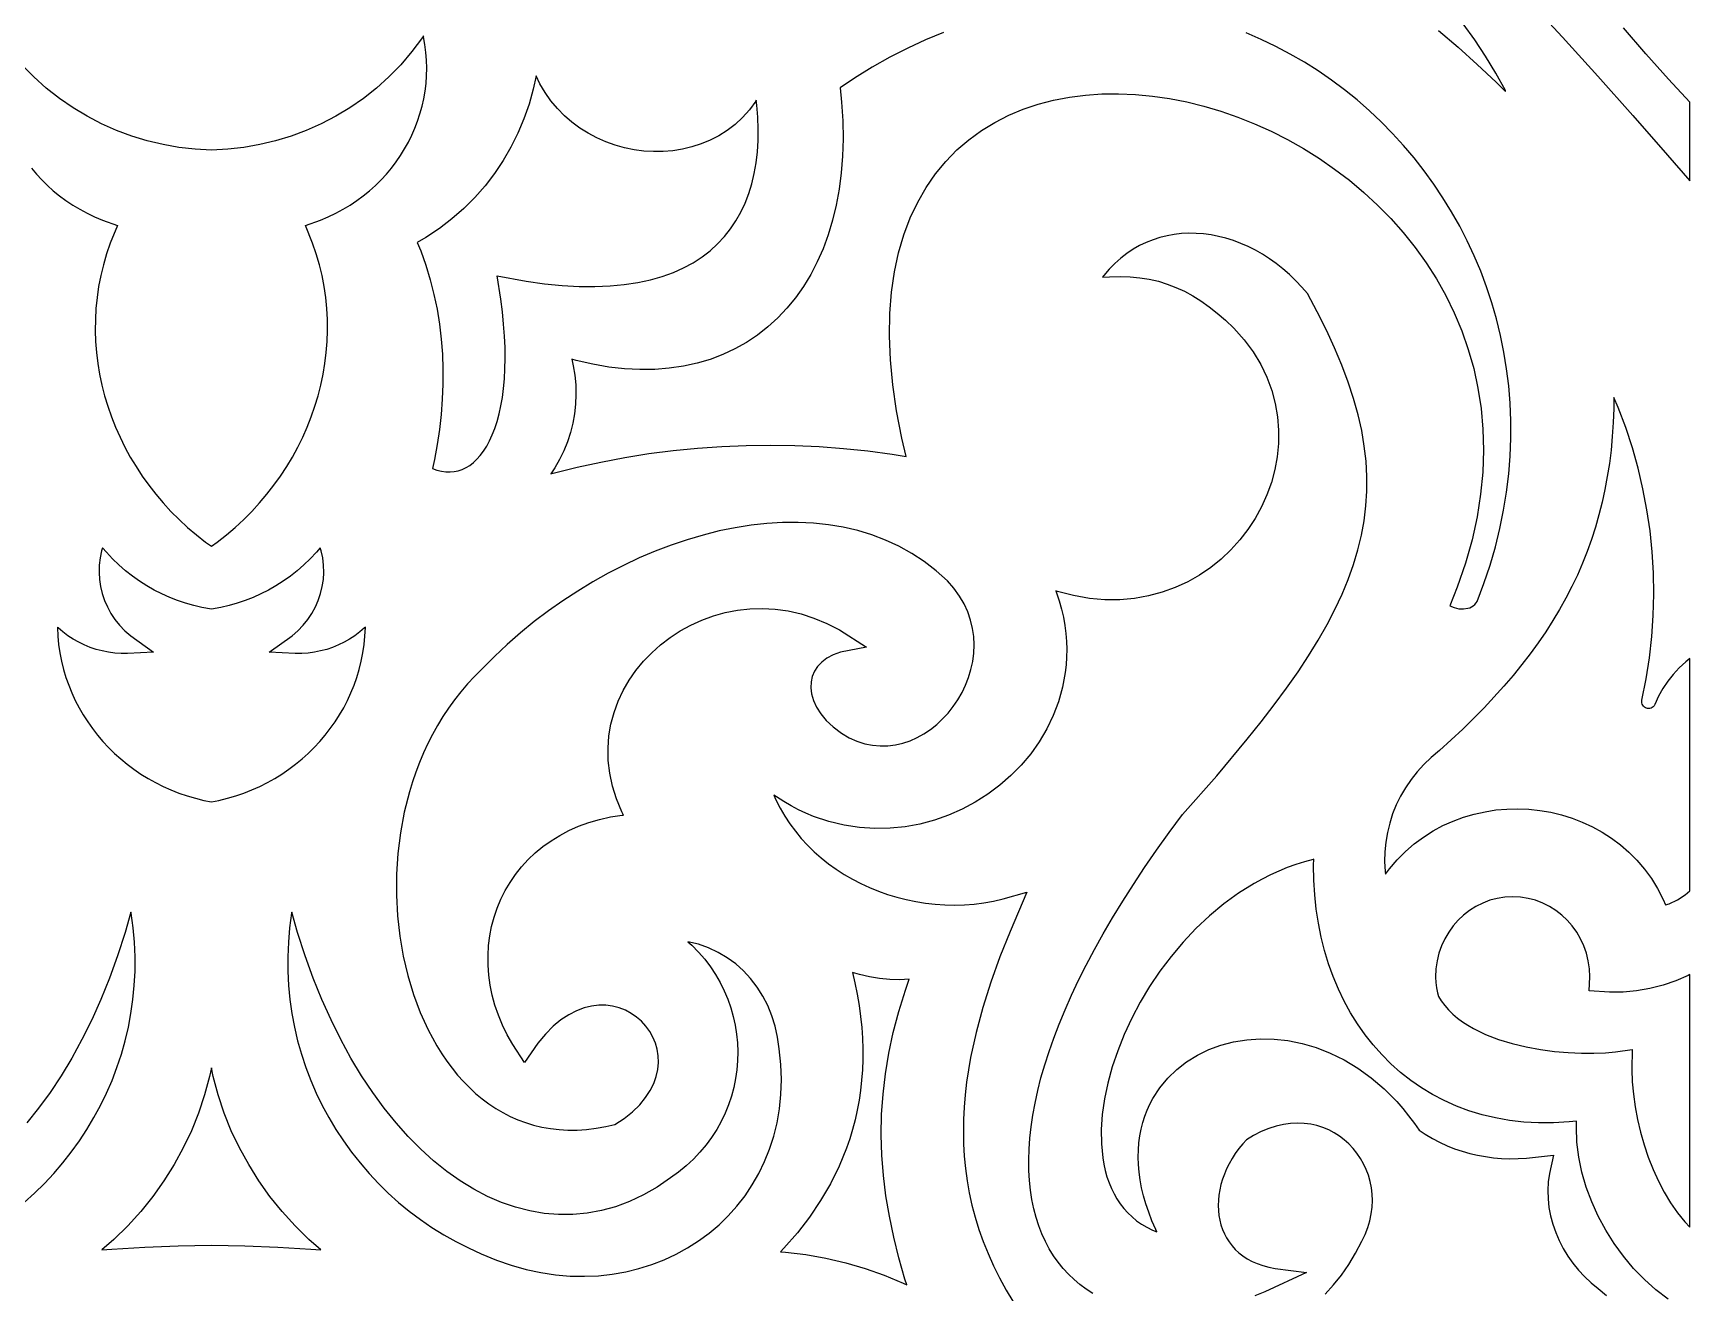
# Model space of a CAD drawing. Extents: x -375 to 375, y -1025 to 1025.
# Drawn here: x -207.8 to -135, y -163.4 to -108 of the extents above; entities that cross this region are included whole.
import ezdxf

# ---------------------------------------------------------------- set-up
doc = ezdxf.new("R2010")
doc.units = 0
doc.layers.add('LAYER_10', color=1, linetype='CONTINUOUS')

msp = doc.modelspace()

# ---------------------------------------------------------------- linework, layer by layer
at = {"layer": 'LAYER_10'}
for points in [[(-142.171, -106.488), (-140.604, -108.189), (-139.051, -109.903), (-137.511, -111.628), (-135.986, -113.364), (-135.002, -114.502), (-135.002, -111.043), (-135.938, -110.032), (-136.937, -108.914), (-137.916, -107.778)], [(-146.056, -107.885), (-145.195, -108.621), (-144.348, -109.38), (-143.512, -110.163), (-143.1, -110.566), (-143.114, -110.536), (-143.535, -109.768), (-143.985, -109.022), (-144.462, -108.299), (-144.966, -107.598)], [(-207.913, -113.941), (-207.692, -114.205), (-207.458, -114.459), (-207.211, -114.703), (-206.951, -114.936), (-206.679, -115.158), (-206.394, -115.368), (-206.097, -115.566), (-205.788, -115.751), (-205.468, -115.922), (-205.136, -116.079), (-204.794, -116.222), (-204.135, -116.46), (-204.444, -117.236), (-204.607, -117.71), (-204.747, -118.187), (-204.863, -118.666), (-204.956, -119.148), (-205.027, -119.63), (-205.076, -120.114), (-205.102, -120.598), (-205.107, -121.082), (-205.09, -121.565), (-205.052, -122.046), (-204.993, -122.525), (-204.914, -123.002), (-204.813, -123.475), (-204.693, -123.944), (-204.553, -124.408), (-204.393, -124.867), (-204.214, -125.32), (-204.016, -125.766), (-203.799, -126.205), (-203.564, -126.637), (-203.31, -127.06), (-203.038, -127.473), (-202.749, -127.877), (-202.442, -128.271), (-202.118, -128.654), (-201.778, -129.025), (-201.421, -129.383), (-201.047, -129.729), (-200.657, -130.061), (-200.252, -130.379), (-200, -130.561), (-199.748, -130.379), (-199.342, -130.061), (-198.953, -129.729), (-198.579, -129.383), (-198.222, -129.025), (-197.881, -128.654), (-197.558, -128.271), (-197.251, -127.877), (-196.962, -127.473), (-196.69, -127.06), (-196.436, -126.637), (-196.201, -126.205), (-195.984, -125.766), (-195.786, -125.32), (-195.607, -124.867), (-195.447, -124.408), (-195.307, -123.944), (-195.186, -123.475), (-195.086, -123.002), (-195.007, -122.525), (-194.948, -122.046), (-194.91, -121.565), (-194.893, -121.082), (-194.898, -120.598), (-194.924, -120.114), (-194.973, -119.63), (-195.043, -119.148), (-195.137, -118.666), (-195.253, -118.187), (-195.393, -117.71), (-195.556, -117.236), (-195.864, -116.46), (-195.206, -116.222), (-194.864, -116.079), (-194.532, -115.922), (-194.212, -115.751), (-193.903, -115.566), (-193.606, -115.368), (-193.321, -115.158), (-193.049, -114.936), (-192.789, -114.703), (-192.542, -114.459), (-192.308, -114.205), (-192.087, -113.941), (-191.88, -113.668), (-191.686, -113.387), (-191.507, -113.098), (-191.341, -112.801), (-191.191, -112.497), (-191.055, -112.187), (-190.934, -111.871), (-190.829, -111.55), (-190.739, -111.224), (-190.665, -110.894), (-190.607, -110.56), (-190.565, -110.223), (-190.54, -109.884), (-190.531, -109.542), (-190.54, -109.199), (-190.566, -108.855), (-190.61, -108.51), (-190.671, -108.165), (-190.679, -108.129), (-190.726, -108.202), (-191.183, -108.82), (-191.673, -109.396), (-192.194, -109.932), (-192.743, -110.426), (-193.318, -110.879), (-193.916, -111.292), (-194.536, -111.663), (-195.175, -111.993), (-195.83, -112.281), (-196.5, -112.529), (-197.182, -112.736), (-197.875, -112.902), (-198.575, -113.027), (-199.281, -113.111), (-200, -113.154), (-200.719, -113.111), (-201.425, -113.027), (-202.125, -112.902), (-202.817, -112.736), (-203.5, -112.529), (-204.17, -112.281), (-204.825, -111.993), (-205.464, -111.663), (-206.084, -111.292), (-206.682, -110.879), (-207.257, -110.426), (-207.806, -109.932), (-208.327, -109.396)], [(-167.819, -107.986), (-168.601, -108.308), (-169.384, -108.669), (-170.167, -109.069), (-170.949, -109.509), (-171.73, -109.989), (-172.359, -110.41), (-172.293, -111.047), (-172.244, -111.858), (-172.231, -112.646), (-172.254, -113.412), (-172.312, -114.154), (-172.404, -114.871), (-172.531, -115.564), (-172.691, -116.23), (-172.884, -116.87), (-173.109, -117.483), (-173.366, -118.066), (-173.653, -118.621), (-173.971, -119.145), (-174.319, -119.638), (-174.695, -120.099), (-175.1, -120.527), (-175.532, -120.921), (-175.991, -121.28), (-176.476, -121.603), (-176.985, -121.889), (-177.518, -122.137), (-178.074, -122.347), (-178.651, -122.518), (-179.25, -122.649), (-179.869, -122.739), (-180.507, -122.788), (-181.163, -122.795), (-181.837, -122.76), (-182.528, -122.683), (-183.234, -122.561), (-183.957, -122.395), (-184.159, -122.337), (-184.092, -122.623), (-184.022, -123.046), (-183.982, -123.471), (-183.972, -123.895), (-183.99, -124.319), (-184.037, -124.739), (-184.113, -125.154), (-184.216, -125.564), (-184.348, -125.967), (-184.507, -126.361), (-184.693, -126.745), (-184.906, -127.118), (-185.082, -127.383), (-184.968, -127.351), (-183.925, -127.089), (-182.877, -126.858), (-181.823, -126.659), (-180.764, -126.49), (-179.701, -126.352), (-178.635, -126.245), (-177.566, -126.169), (-176.495, -126.124), (-175.423, -126.11), (-174.351, -126.128), (-173.279, -126.177), (-172.208, -126.257), (-171.139, -126.368), (-170.072, -126.51), (-169.46, -126.61), (-169.648, -125.812), (-169.878, -124.612), (-170.043, -123.464), (-170.146, -122.369), (-170.187, -121.326), (-170.171, -120.334), (-170.097, -119.393), (-169.969, -118.502), (-169.788, -117.66), (-169.556, -116.869), (-169.276, -116.126), (-168.949, -115.432), (-168.578, -114.788), (-168.165, -114.191), (-167.713, -113.644), (-167.223, -113.144), (-166.699, -112.692), (-166.144, -112.288), (-165.559, -111.931), (-164.947, -111.619), (-164.311, -111.353), (-163.653, -111.132), (-162.976, -110.955), (-162.281, -110.821), (-161.571, -110.73), (-160.849, -110.68), (-160.116, -110.671), (-159.375, -110.702), (-158.628, -110.773), (-157.877, -110.883), (-157.124, -111.031), (-156.371, -111.216), (-155.62, -111.439), (-154.875, -111.697), (-154.136, -111.992), (-153.406, -112.322), (-152.687, -112.686), (-151.981, -113.084), (-151.291, -113.515), (-150.618, -113.98), (-149.966, -114.476), (-149.335, -115.005), (-148.729, -115.564), (-148.15, -116.154), (-147.599, -116.775), (-147.08, -117.424), (-146.593, -118.103), (-146.143, -118.81), (-145.73, -119.545), (-145.358, -120.307), (-145.029, -121.095), (-144.744, -121.909), (-144.506, -122.749), (-144.319, -123.612), (-144.183, -124.5), (-144.101, -125.41), (-144.075, -126.342), (-144.108, -127.296), (-144.201, -128.27), (-144.358, -129.264), (-144.579, -130.276), (-144.868, -131.308), (-145.225, -132.356), (-145.554, -133.174), (-145.359, -133.257), (-145.153, -133.306), (-144.953, -133.316), (-144.759, -133.286), (-144.681, -133.26), (-144.603, -133.222), (-144.53, -133.175), (-144.462, -133.117), (-144.401, -133.049), (-144.355, -132.982), (-144.058, -132.198), (-143.787, -131.387), (-143.552, -130.579), (-143.353, -129.774), (-143.189, -128.972), (-143.059, -128.175), (-142.963, -127.383), (-142.9, -126.596), (-142.869, -125.815), (-142.87, -125.041), (-142.901, -124.274), (-142.964, -123.514), (-143.056, -122.764), (-143.177, -122.022), (-143.327, -121.29), (-143.504, -120.569), (-143.709, -119.858), (-143.941, -119.16), (-144.198, -118.473), (-144.481, -117.799), (-144.789, -117.139), (-145.121, -116.492), (-145.477, -115.861), (-145.855, -115.245), (-146.256, -114.645), (-146.678, -114.061), (-147.121, -113.495), (-147.585, -112.947), (-148.068, -112.417), (-148.57, -111.907), (-149.091, -111.416), (-149.63, -110.946), (-150.186, -110.497), (-150.758, -110.07), (-151.346, -109.665), (-151.95, -109.283), (-152.568, -108.925), (-153.2, -108.591), (-153.845, -108.283), (-154.504, -107.999)], [(-161.255, -163.4), (-161.541, -163.215), (-161.815, -163.012), (-162.076, -162.792), (-162.324, -162.555), (-162.557, -162.3), (-162.775, -162.028), (-162.977, -161.74), (-163.164, -161.435), (-163.335, -161.114), (-163.488, -160.777), (-163.625, -160.424), (-163.744, -160.056), (-163.845, -159.673), (-163.928, -159.274), (-163.992, -158.861), (-164.037, -158.433), (-164.062, -157.99), (-164.068, -157.532), (-164.054, -157.06), (-164.02, -156.574), (-163.964, -156.073), (-163.888, -155.558), (-163.79, -155.029), (-163.67, -154.485), (-163.528, -153.928), (-163.363, -153.357), (-163.176, -152.771), (-162.964, -152.172), (-162.729, -151.559), (-162.469, -150.932), (-162.185, -150.292), (-161.876, -149.637), (-161.541, -148.969), (-161.18, -148.288), (-160.793, -147.593), (-160.379, -146.885), (-159.937, -146.163), (-159.468, -145.428), (-158.971, -144.679), (-158.446, -143.918), (-157.891, -143.143), (-157.301, -142.347), (-155.802, -140.644), (-154.461, -139.043), (-153.847, -138.275), (-153.27, -137.525), (-152.73, -136.792), (-152.229, -136.074), (-151.765, -135.371), (-151.34, -134.68), (-150.953, -134.001), (-150.605, -133.332), (-150.294, -132.671), (-150.023, -132.017), (-149.79, -131.368), (-149.595, -130.722), (-149.439, -130.079), (-149.321, -129.435), (-149.242, -128.79), (-149.202, -128.142), (-149.2, -127.488), (-149.237, -126.826), (-149.314, -126.155), (-149.43, -125.474), (-149.587, -124.779), (-149.783, -124.07), (-150.021, -123.346), (-150.299, -122.603), (-150.619, -121.842), (-150.981, -121.06), (-151.385, -120.256), (-151.817, -119.454), (-152.058, -119.171), (-152.326, -118.887), (-152.603, -118.619), (-152.889, -118.369), (-153.183, -118.137), (-153.484, -117.923), (-153.792, -117.727), (-154.105, -117.549), (-154.422, -117.389), (-154.744, -117.249), (-155.068, -117.127), (-155.395, -117.025), (-155.722, -116.941), (-156.051, -116.877), (-156.379, -116.833), (-156.706, -116.809), (-157.031, -116.805), (-157.353, -116.82), (-157.672, -116.856), (-157.987, -116.913), (-158.298, -116.99), (-158.602, -117.088), (-158.901, -117.207), (-159.193, -117.347), (-159.477, -117.509), (-159.753, -117.692), (-160.021, -117.898), (-160.279, -118.127), (-160.527, -118.378), (-160.764, -118.653), (-160.826, -118.735), (-160.515, -118.714), (-160.054, -118.703), (-159.611, -118.718), (-159.184, -118.758), (-158.77, -118.823), (-158.369, -118.915), (-157.978, -119.034), (-157.597, -119.18), (-157.224, -119.353), (-156.858, -119.553), (-156.496, -119.78), (-156.136, -120.034), (-155.777, -120.316), (-155.417, -120.625), (-155.045, -120.969), (-154.591, -121.485), (-154.2, -122.019), (-153.869, -122.569), (-153.599, -123.133), (-153.387, -123.707), (-153.231, -124.289), (-153.131, -124.874), (-153.084, -125.46), (-153.09, -126.044), (-153.145, -126.623), (-153.249, -127.193), (-153.399, -127.752), (-153.593, -128.297), (-153.831, -128.826), (-154.11, -129.335), (-154.428, -129.822), (-154.785, -130.284), (-155.177, -130.719), (-155.604, -131.122), (-156.064, -131.493), (-156.556, -131.827), (-157.076, -132.122), (-157.625, -132.375), (-158.2, -132.584), (-158.799, -132.744), (-159.421, -132.854), (-160.063, -132.91), (-160.724, -132.91), (-161.402, -132.851), (-162.094, -132.731), (-162.799, -132.546), (-162.872, -132.52), (-162.841, -132.603), (-162.724, -132.964), (-162.625, -133.324), (-162.545, -133.681), (-162.482, -134.037), (-162.438, -134.389), (-162.41, -134.739), (-162.399, -135.086), (-162.404, -135.429), (-162.426, -135.768), (-162.463, -136.106), (-162.582, -136.758), (-162.759, -137.392), (-162.991, -138.003), (-163.274, -138.589), (-163.605, -139.148), (-163.98, -139.677), (-164.397, -140.174), (-164.852, -140.637), (-165.342, -141.064), (-165.864, -141.454), (-166.416, -141.805), (-166.993, -142.113), (-167.593, -142.378), (-168.214, -142.596), (-168.851, -142.767), (-169.502, -142.887), (-170.165, -142.955), (-170.835, -142.968), (-171.51, -142.925), (-172.187, -142.822), (-172.861, -142.658), (-173.528, -142.432), (-173.862, -142.293), (-174.192, -142.138), (-174.518, -141.967), (-174.841, -141.778), (-175.16, -141.573), (-175.272, -141.493), (-175.181, -141.703), (-174.998, -142.068), (-174.794, -142.421), (-174.57, -142.761), (-174.328, -143.088), (-174.067, -143.401), (-173.79, -143.701), (-173.496, -143.986), (-173.188, -144.257), (-172.864, -144.514), (-172.527, -144.755), (-172.178, -144.98), (-171.816, -145.189), (-171.444, -145.382), (-171.062, -145.558), (-170.671, -145.717), (-170.271, -145.859), (-169.865, -145.982), (-169.452, -146.087), (-169.034, -146.174), (-168.612, -146.242), (-168.186, -146.29), (-167.758, -146.319), (-167.329, -146.327), (-166.898, -146.316), (-166.468, -146.284), (-166.039, -146.23), (-165.613, -146.156), (-165.189, -146.06), (-164.151, -145.768), (-164.89, -147.488), (-165.334, -148.606), (-165.735, -149.719), (-166.086, -150.827), (-166.384, -151.929), (-166.624, -153.029), (-166.72, -153.574), (-166.8, -154.119), (-166.862, -154.663), (-166.907, -155.206), (-166.934, -155.748), (-166.942, -156.289), (-166.931, -156.828), (-166.9, -157.367), (-166.848, -157.905), (-166.774, -158.442), (-166.679, -158.978), (-166.562, -159.513), (-166.421, -160.048), (-166.257, -160.582), (-166.068, -161.116), (-165.854, -161.65), (-165.614, -162.183), (-165.348, -162.716), (-165.055, -163.249), (-164.763, -163.734)], [(-135.962, -163.657), (-136.495, -163.247), (-137, -162.792), (-137.476, -162.296), (-137.92, -161.764), (-138.328, -161.202), (-138.699, -160.612), (-139.029, -159.999), (-139.315, -159.369), (-139.556, -158.724), (-139.747, -158.07), (-139.885, -157.411), (-139.969, -156.75), (-139.993, -156.097), (-139.983, -155.825), (-140.312, -155.862), (-140.994, -155.9), (-141.659, -155.901), (-142.306, -155.864), (-142.936, -155.792), (-143.547, -155.685), (-144.14, -155.544), (-144.713, -155.37), (-145.267, -155.163), (-145.801, -154.925), (-146.313, -154.658), (-146.805, -154.361), (-147.275, -154.036), (-147.722, -153.684), (-148.147, -153.306), (-148.549, -152.903), (-148.927, -152.476), (-149.281, -152.026), (-149.611, -151.555), (-149.917, -151.063), (-150.197, -150.551), (-150.452, -150.021), (-150.681, -149.474), (-150.884, -148.909), (-151.06, -148.329), (-151.21, -147.735), (-151.333, -147.127), (-151.428, -146.506), (-151.495, -145.874), (-151.534, -145.232), (-151.545, -144.58), (-151.537, -144.319), (-151.561, -144.325), (-151.949, -144.429), (-152.331, -144.549), (-152.708, -144.685), (-153.078, -144.837), (-153.443, -145.003), (-153.801, -145.184), (-154.151, -145.377), (-154.838, -145.806), (-155.494, -146.282), (-156.121, -146.802), (-156.716, -147.362), (-157.278, -147.957), (-157.806, -148.583), (-158.297, -149.235), (-158.751, -149.909), (-159.166, -150.6), (-159.539, -151.304), (-159.87, -152.016), (-160.157, -152.731), (-160.398, -153.445), (-160.592, -154.152), (-160.738, -154.849), (-160.835, -155.529), (-160.88, -156.189), (-160.874, -156.824), (-160.815, -157.433), (-160.766, -157.719), (-160.704, -157.999), (-160.628, -158.269), (-160.538, -158.53), (-160.435, -158.779), (-160.318, -159.018), (-160.188, -159.245), (-160.044, -159.461), (-159.885, -159.664), (-159.713, -159.855), (-159.525, -160.034), (-159.323, -160.2), (-159.105, -160.352), (-158.871, -160.491), (-158.621, -160.616), (-158.43, -160.694), (-158.485, -160.581), (-158.649, -160.204), (-158.793, -159.832), (-158.916, -159.466), (-159.02, -159.106), (-159.104, -158.753), (-159.169, -158.405), (-159.216, -158.065), (-159.244, -157.731), (-159.255, -157.404), (-159.247, -157.085), (-159.223, -156.774), (-159.182, -156.47), (-159.125, -156.175), (-159.052, -155.888), (-158.963, -155.61), (-158.86, -155.341), (-158.742, -155.082), (-158.609, -154.828), (-158.309, -154.363), (-157.957, -153.936), (-157.561, -153.553), (-157.125, -153.215), (-156.652, -152.924), (-156.148, -152.681), (-155.616, -152.486), (-155.06, -152.341), (-154.483, -152.248), (-153.89, -152.207), (-153.284, -152.22), (-152.67, -152.288), (-152.05, -152.412), (-151.429, -152.594), (-150.811, -152.835), (-150.198, -153.136), (-149.596, -153.499), (-149.008, -153.925), (-148.44, -154.412), (-148.16, -154.684), (-147.889, -154.969), (-147.624, -155.271), (-147.366, -155.59), (-147.115, -155.925), (-146.909, -156.224), (-146.639, -156.401), (-146.323, -156.588), (-146.002, -156.756), (-145.677, -156.905), (-145.347, -157.036), (-145.013, -157.15), (-144.675, -157.246), (-144.333, -157.325), (-143.986, -157.387), (-143.634, -157.433), (-143.277, -157.462), (-142.916, -157.476), (-142.55, -157.474), (-142.182, -157.456), (-140.99, -157.328), (-141.177, -158.129), (-141.229, -158.498), (-141.249, -158.87), (-141.237, -159.244), (-141.196, -159.618), (-141.125, -159.991), (-141.027, -160.359), (-140.9, -160.722), (-140.748, -161.077), (-140.57, -161.422), (-140.369, -161.754), (-140.144, -162.073), (-139.898, -162.376), (-139.632, -162.661), (-139.346, -162.925), (-139.029, -163.179), (-138.665, -163.49)], [(-208.23, -159.398), (-207.777, -158.992), (-207.344, -158.567), (-206.929, -158.125), (-206.534, -157.665), (-206.159, -157.189), (-205.805, -156.698), (-205.472, -156.192), (-205.161, -155.671), (-204.873, -155.138), (-204.608, -154.591), (-204.367, -154.033), (-204.15, -153.464), (-203.958, -152.885), (-203.791, -152.296), (-203.65, -151.698), (-203.536, -151.092), (-203.449, -150.479), (-203.389, -149.859), (-203.358, -149.233), (-203.356, -148.602), (-203.383, -147.966), (-203.44, -147.327), (-203.528, -146.685), (-203.535, -146.646), (-203.791, -147.538), (-204.121, -148.557), (-204.477, -149.537), (-204.858, -150.478), (-205.262, -151.379), (-205.689, -152.239), (-206.137, -153.058), (-206.605, -153.835), (-207.091, -154.569), (-207.596, -155.259), (-208.118, -155.906)], [(-151.037, -163.429), (-150.668, -163.024), (-150.322, -162.59), (-149.999, -162.127), (-149.701, -161.634), (-149.427, -161.107), (-149.278, -160.801), (-149.161, -160.502), (-149.071, -160.203), (-149.008, -159.906), (-148.971, -159.611), (-148.958, -159.319), (-148.968, -159.032), (-149.002, -158.75), (-149.057, -158.474), (-149.134, -158.206), (-149.231, -157.947), (-149.348, -157.698), (-149.483, -157.461), (-149.636, -157.235), (-149.806, -157.024), (-149.992, -156.827), (-150.193, -156.646), (-150.408, -156.483), (-150.637, -156.338), (-150.879, -156.212), (-151.132, -156.107), (-151.397, -156.024), (-151.672, -155.963), (-151.957, -155.927), (-152.251, -155.916), (-152.554, -155.931), (-152.866, -155.975), (-153.185, -156.048), (-153.511, -156.152), (-153.843, -156.288), (-154.181, -156.459), (-154.496, -156.648), (-154.659, -156.825), (-154.831, -157.035), (-154.988, -157.251), (-155.13, -157.471), (-155.258, -157.695), (-155.37, -157.923), (-155.468, -158.152), (-155.551, -158.383), (-155.618, -158.615), (-155.671, -158.846), (-155.708, -159.076), (-155.731, -159.304), (-155.738, -159.53), (-155.73, -159.751), (-155.708, -159.968), (-155.67, -160.18), (-155.617, -160.386), (-155.55, -160.585), (-155.467, -160.777), (-155.37, -160.961), (-155.257, -161.137), (-155.129, -161.305), (-154.986, -161.462), (-154.826, -161.61), (-154.651, -161.748), (-154.458, -161.874), (-154.248, -161.988), (-154.02, -162.089), (-153.774, -162.176), (-153.51, -162.248), (-153.227, -162.304), (-151.863, -162.482), (-153.689, -163.332), (-154.123, -163.508)]]:
    msp.add_lwpolyline(points, dxfattribs=at)
for points in [[(-176.723, -115.874), (-176.537, -115.476), (-176.377, -115.059), (-176.243, -114.625), (-176.135, -114.174), (-176.053, -113.708), (-175.996, -113.226), (-175.965, -112.731), (-175.958, -112.222), (-175.976, -111.702), (-176.017, -111.172), (-176.043, -110.961), (-176.07, -111.004), (-176.348, -111.377), (-176.652, -111.715), (-176.98, -112.017), (-177.328, -112.284), (-177.695, -112.517), (-178.077, -112.716), (-178.472, -112.88), (-178.879, -113.012), (-179.294, -113.11), (-179.715, -113.177), (-180.141, -113.212), (-180.568, -113.216), (-180.995, -113.189), (-181.42, -113.132), (-181.841, -113.045), (-182.255, -112.93), (-182.66, -112.785), (-183.055, -112.611), (-183.437, -112.41), (-183.803, -112.18), (-184.152, -111.922), (-184.482, -111.637), (-184.789, -111.326), (-185.072, -110.987), (-185.328, -110.622), (-185.554, -110.232), (-185.718, -109.882), (-185.847, -110.468), (-186.036, -111.13), (-186.263, -111.776), (-186.528, -112.405), (-186.832, -113.015), (-187.173, -113.604), (-187.55, -114.17), (-187.965, -114.712), (-188.415, -115.228), (-188.901, -115.715), (-189.423, -116.172), (-189.979, -116.598), (-190.569, -116.99), (-190.949, -117.207), (-190.799, -117.572), (-190.574, -118.205), (-190.379, -118.844), (-190.214, -119.49), (-190.079, -120.139), (-189.973, -120.793), (-189.894, -121.451), (-189.843, -122.111), (-189.819, -122.772), (-189.821, -123.435), (-189.848, -124.099), (-189.9, -124.762), (-189.976, -125.425), (-190.075, -126.085), (-190.198, -126.744), (-190.286, -127.147), (-190.085, -127.217), (-189.885, -127.265), (-189.691, -127.291), (-189.504, -127.295), (-189.322, -127.278), (-189.145, -127.241), (-188.973, -127.183), (-188.805, -127.104), (-188.642, -127.004), (-188.482, -126.881), (-188.327, -126.737), (-188.178, -126.569), (-188.035, -126.378), (-187.898, -126.164), (-187.77, -125.926), (-187.65, -125.665), (-187.539, -125.381), (-187.439, -125.074), (-187.35, -124.744), (-187.273, -124.392), (-187.208, -124.018), (-187.156, -123.621), (-187.118, -123.203), (-187.094, -122.764), (-187.085, -122.303), (-187.091, -121.822), (-187.113, -121.32), (-187.152, -120.798), (-187.208, -120.256), (-187.282, -119.693), (-187.442, -118.68), (-186.168, -118.908), (-185.353, -119.022), (-184.577, -119.099), (-183.838, -119.14), (-183.138, -119.147), (-182.474, -119.12), (-181.846, -119.061), (-181.255, -118.971), (-180.699, -118.85), (-180.178, -118.702), (-179.691, -118.526), (-179.238, -118.323), (-178.818, -118.096), (-178.429, -117.844), (-178.072, -117.569), (-177.745, -117.272), (-177.447, -116.953), (-177.178, -116.614), (-176.937, -116.254)], [(-136.61, -133.597), (-136.586, -132.665), (-136.602, -131.733), (-136.658, -130.803), (-136.754, -129.877), (-136.889, -128.955), (-137.064, -128.04), (-137.278, -127.131), (-137.531, -126.23), (-137.823, -125.338), (-138.153, -124.458), (-138.338, -124.023), (-138.345, -124.507), (-138.371, -125.127), (-138.412, -125.736), (-138.469, -126.334), (-138.542, -126.922), (-138.631, -127.5), (-138.737, -128.069), (-138.859, -128.629), (-138.998, -129.181), (-139.154, -129.724), (-139.327, -130.26), (-139.517, -130.789), (-139.724, -131.31), (-139.949, -131.825), (-140.191, -132.334), (-140.451, -132.838), (-140.728, -133.336), (-141.024, -133.829), (-141.337, -134.318), (-141.669, -134.803), (-142.019, -135.284), (-142.387, -135.763), (-142.774, -136.239), (-143.18, -136.714), (-144.045, -137.656), (-144.987, -138.596), (-146.009, -139.54), (-146.372, -139.839), (-146.694, -140.145), (-146.99, -140.471), (-147.261, -140.813), (-147.504, -141.172), (-147.72, -141.544), (-147.908, -141.929), (-148.068, -142.325), (-148.199, -142.73), (-148.301, -143.144), (-148.372, -143.564), (-148.414, -143.989), (-148.424, -144.418), (-148.403, -144.849), (-148.387, -144.975), (-148.21, -144.734), (-147.868, -144.336), (-147.504, -143.971), (-147.118, -143.639), (-146.714, -143.34), (-146.293, -143.073), (-145.857, -142.839), (-145.409, -142.637), (-144.95, -142.468), (-144.482, -142.331), (-144.007, -142.225), (-143.527, -142.151), (-143.044, -142.109), (-142.559, -142.098), (-142.075, -142.118), (-141.594, -142.169), (-141.117, -142.251), (-140.646, -142.364), (-140.183, -142.507), (-139.73, -142.681), (-139.288, -142.886), (-138.861, -143.121), (-138.449, -143.386), (-138.055, -143.681), (-137.68, -144.007), (-137.327, -144.363), (-136.998, -144.748), (-136.695, -145.163), (-136.42, -145.607), (-136.174, -146.079), (-136.073, -146.318), (-135.918, -146.269), (-135.55, -146.098), (-135.212, -145.884), (-135.002, -145.709), (-135.002, -135.497), (-135.183, -135.64), (-135.469, -135.904), (-135.733, -136.189), (-135.973, -136.492), (-136.187, -136.813), (-136.375, -137.151), (-136.542, -137.514), (-136.574, -137.57), (-136.612, -137.616), (-136.656, -137.65), (-136.704, -137.674), (-136.755, -137.688), (-136.807, -137.693), (-136.859, -137.689), (-136.909, -137.676), (-136.957, -137.656), (-137.001, -137.627), (-137.04, -137.592), (-137.073, -137.549), (-137.097, -137.501), (-137.112, -137.446), (-137.117, -137.386), (-137.11, -137.322), (-136.923, -136.39), (-136.778, -135.461), (-136.674, -134.53)], [(-186.749, -152.462), (-186.991, -152.036), (-187.201, -151.606), (-187.382, -151.17), (-187.532, -150.732), (-187.652, -150.292), (-187.742, -149.852), (-187.803, -149.412), (-187.835, -148.975), (-187.838, -148.54), (-187.813, -148.11), (-187.76, -147.686), (-187.679, -147.269), (-187.571, -146.86), (-187.435, -146.46), (-187.273, -146.072), (-187.085, -145.695), (-186.871, -145.331), (-186.632, -144.983), (-186.367, -144.65), (-186.078, -144.333), (-185.765, -144.036), (-185.428, -143.758), (-185.068, -143.5), (-184.686, -143.265), (-184.281, -143.052), (-183.855, -142.864), (-183.407, -142.701), (-182.939, -142.565), (-182.451, -142.457), (-181.943, -142.377), (-181.879, -142.371), (-181.954, -142.228), (-182.191, -141.662), (-182.368, -141.097), (-182.488, -140.536), (-182.552, -139.981), (-182.563, -139.433), (-182.522, -138.897), (-182.433, -138.373), (-182.297, -137.864), (-182.116, -137.373), (-181.895, -136.9), (-181.635, -136.449), (-181.338, -136.02), (-181.007, -135.616), (-180.644, -135.238), (-180.252, -134.888), (-179.833, -134.568), (-179.389, -134.28), (-178.922, -134.025), (-178.435, -133.805), (-177.93, -133.622), (-177.408, -133.478), (-176.874, -133.374), (-176.327, -133.313), (-175.772, -133.297), (-175.211, -133.327), (-174.645, -133.405), (-174.077, -133.533), (-173.51, -133.714), (-172.947, -133.948), (-172.389, -134.237), (-171.197, -134.988), (-172.34, -135.221), (-172.664, -135.334), (-172.94, -135.478), (-173.169, -135.649), (-173.351, -135.841), (-173.489, -136.052), (-173.585, -136.28), (-173.639, -136.523), (-173.65, -136.781), (-173.615, -137.052), (-173.532, -137.335), (-173.398, -137.626), (-173.21, -137.92), (-172.966, -138.213), (-172.663, -138.501), (-172.305, -138.777), (-171.965, -138.974), (-171.621, -139.128), (-171.278, -139.238), (-170.937, -139.308), (-170.598, -139.338), (-170.262, -139.332), (-169.931, -139.291), (-169.605, -139.216), (-169.286, -139.108), (-168.976, -138.971), (-168.675, -138.805), (-168.387, -138.611), (-168.111, -138.393), (-167.852, -138.151), (-167.609, -137.888), (-167.385, -137.605), (-167.182, -137.305), (-167.001, -136.99), (-166.843, -136.662), (-166.712, -136.322), (-166.607, -135.974), (-166.53, -135.619), (-166.483, -135.259), (-166.467, -134.896), (-166.484, -134.532), (-166.535, -134.168), (-166.621, -133.806), (-166.744, -133.447), (-166.906, -133.093), (-167.109, -132.746), (-167.354, -132.406), (-167.641, -132.078), (-168.138, -131.635), (-168.663, -131.232), (-169.21, -130.875), (-169.776, -130.561), (-170.362, -130.29), (-170.966, -130.061), (-171.586, -129.874), (-172.221, -129.726), (-172.871, -129.617), (-173.532, -129.548), (-174.204, -129.515), (-174.886, -129.52), (-175.576, -129.56), (-176.272, -129.636), (-176.972, -129.746), (-177.676, -129.889), (-178.382, -130.065), (-179.087, -130.272), (-179.791, -130.51), (-180.493, -130.778), (-181.189, -131.074), (-181.879, -131.398), (-182.562, -131.749), (-183.235, -132.126), (-183.897, -132.527), (-184.547, -132.953), (-185.183, -133.401), (-185.803, -133.871), (-186.407, -134.362), (-186.991, -134.873), (-187.556, -135.403), (-188.104, -135.957), (-188.435, -136.28), (-188.745, -136.611), (-189.039, -136.953), (-189.317, -137.307), (-189.581, -137.672), (-189.83, -138.048), (-190.064, -138.433), (-190.283, -138.828), (-190.488, -139.231), (-190.678, -139.643), (-190.854, -140.062), (-191.015, -140.488), (-191.162, -140.92), (-191.294, -141.355), (-191.518, -142.246), (-191.685, -143.149), (-191.798, -144.061), (-191.856, -144.977), (-191.86, -145.891), (-191.813, -146.799), (-191.713, -147.695), (-191.562, -148.573), (-191.362, -149.429), (-191.113, -150.257), (-190.815, -151.054), (-190.65, -151.436), (-190.473, -151.809), (-190.284, -152.171), (-190.084, -152.522), (-189.872, -152.861), (-189.65, -153.187), (-189.417, -153.5), (-189.174, -153.798), (-188.92, -154.082), (-188.656, -154.351), (-188.382, -154.605), (-188.097, -154.842), (-187.803, -155.062), (-187.499, -155.265), (-187.185, -155.449), (-186.861, -155.616), (-186.528, -155.763), (-186.185, -155.891), (-185.832, -155.999), (-185.47, -156.086), (-185.098, -156.152), (-184.716, -156.196), (-184.324, -156.218), (-183.922, -156.216), (-183.511, -156.19), (-183.089, -156.14), (-182.658, -156.064), (-182.261, -155.972), (-181.859, -155.708), (-181.485, -155.41), (-181.171, -155.104), (-180.913, -154.794), (-180.707, -154.481), (-180.55, -154.169), (-180.44, -153.858), (-180.372, -153.552), (-180.345, -153.25), (-180.355, -152.955), (-180.4, -152.669), (-180.479, -152.393), (-180.59, -152.13), (-180.73, -151.881), (-180.897, -151.65), (-181.09, -151.439), (-181.307, -151.251), (-181.544, -151.088), (-181.8, -150.952), (-182.073, -150.846), (-182.36, -150.772), (-182.66, -150.733), (-182.97, -150.731), (-183.29, -150.769), (-183.618, -150.849), (-183.952, -150.974), (-184.291, -151.148), (-184.633, -151.375), (-184.975, -151.657), (-185.315, -151.999), (-185.651, -152.403), (-186.24, -153.245)], [(-201.432, -141.406), (-201.072, -141.529), (-200.705, -141.637), (-200.331, -141.729), (-200, -141.794), (-199.669, -141.729), (-199.295, -141.637), (-198.928, -141.529), (-198.568, -141.406), (-198.216, -141.267), (-197.873, -141.114), (-197.539, -140.946), (-197.214, -140.765), (-196.898, -140.569), (-196.593, -140.361), (-196.298, -140.141), (-196.014, -139.908), (-195.741, -139.663), (-195.48, -139.407), (-195.231, -139.14), (-194.995, -138.863), (-194.772, -138.576), (-194.562, -138.279), (-194.366, -137.974), (-194.184, -137.659), (-194.016, -137.336), (-193.864, -137.006), (-193.727, -136.668), (-193.605, -136.323), (-193.5, -135.971), (-193.411, -135.614), (-193.34, -135.25), (-193.285, -134.881), (-193.249, -134.508), (-193.23, -134.129), (-193.23, -134.111), (-193.265, -134.145), (-193.475, -134.325), (-193.696, -134.49), (-193.926, -134.641), (-194.166, -134.777), (-194.414, -134.898), (-194.669, -135.002), (-194.931, -135.091), (-195.198, -135.163), (-195.471, -135.219), (-195.748, -135.257), (-196.028, -135.277), (-196.311, -135.28), (-197.454, -135.218), (-196.452, -134.495), (-196.196, -134.273), (-195.966, -134.034), (-195.761, -133.779), (-195.581, -133.51), (-195.427, -133.229), (-195.3, -132.938), (-195.199, -132.638), (-195.125, -132.332), (-195.078, -132.02), (-195.06, -131.706), (-195.069, -131.39), (-195.106, -131.074), (-195.173, -130.76), (-195.215, -130.624), (-195.383, -130.822), (-195.653, -131.11), (-195.934, -131.381), (-196.226, -131.635), (-196.529, -131.873), (-196.84, -132.093), (-197.161, -132.297), (-197.489, -132.483), (-197.825, -132.653), (-198.167, -132.806), (-198.515, -132.942), (-198.868, -133.062), (-199.225, -133.164), (-199.587, -133.25), (-200, -133.328), (-200.413, -133.25), (-200.774, -133.164), (-201.132, -133.062), (-201.485, -132.942), (-201.833, -132.806), (-202.175, -132.653), (-202.511, -132.483), (-202.839, -132.297), (-203.159, -132.093), (-203.471, -131.873), (-203.773, -131.635), (-204.066, -131.381), (-204.347, -131.11), (-204.617, -130.822), (-204.785, -130.624), (-204.827, -130.76), (-204.893, -131.074), (-204.931, -131.39), (-204.94, -131.706), (-204.922, -132.02), (-204.875, -132.332), (-204.801, -132.638), (-204.7, -132.938), (-204.573, -133.229), (-204.419, -133.51), (-204.239, -133.779), (-204.034, -134.034), (-203.803, -134.273), (-203.548, -134.495), (-202.546, -135.218), (-203.689, -135.28), (-203.972, -135.277), (-204.252, -135.257), (-204.529, -135.219), (-204.802, -135.163), (-205.069, -135.091), (-205.331, -135.002), (-205.586, -134.898), (-205.834, -134.777), (-206.074, -134.641), (-206.304, -134.49), (-206.525, -134.325), (-206.735, -134.145), (-206.77, -134.111), (-206.77, -134.129), (-206.751, -134.508), (-206.715, -134.881), (-206.66, -135.25), (-206.589, -135.614), (-206.5, -135.971), (-206.395, -136.323), (-206.273, -136.668), (-206.136, -137.006), (-205.984, -137.336), (-205.816, -137.659), (-205.634, -137.974), (-205.438, -138.279), (-205.228, -138.576), (-205.005, -138.863), (-204.768, -139.14), (-204.52, -139.407), (-204.259, -139.663), (-203.986, -139.908), (-203.702, -140.141), (-203.407, -140.361), (-203.102, -140.569), (-202.786, -140.765), (-202.461, -140.946), (-202.127, -141.114), (-201.784, -141.267)], [(-136.388, -158.46), (-136.13, -158.954), (-135.85, -159.42), (-135.547, -159.856), (-135.223, -160.257), (-135.002, -160.488), (-135.002, -149.384), (-135.074, -149.422), (-135.618, -149.66), (-136.18, -149.853), (-136.757, -150.001), (-137.345, -150.103), (-137.941, -150.156), (-138.542, -150.161), (-139.428, -150.096), (-139.397, -149.49), (-139.414, -149.129), (-139.466, -148.778), (-139.55, -148.44), (-139.664, -148.116), (-139.807, -147.807), (-139.977, -147.516), (-140.173, -147.244), (-140.392, -146.994), (-140.634, -146.766), (-140.895, -146.563), (-141.175, -146.387), (-141.471, -146.239), (-141.783, -146.12), (-142.107, -146.034), (-142.444, -145.98), (-142.791, -145.962), (-143.138, -145.98), (-143.475, -146.034), (-143.8, -146.12), (-144.111, -146.239), (-144.407, -146.387), (-144.687, -146.563), (-144.949, -146.766), (-145.19, -146.994), (-145.409, -147.244), (-145.605, -147.516), (-145.775, -147.807), (-145.918, -148.116), (-146.033, -148.44), (-146.116, -148.778), (-146.168, -149.129), (-146.186, -149.491), (-146.175, -149.733), (-146.146, -149.965), (-146.1, -150.182), (-146.05, -150.353), (-145.932, -150.544), (-145.781, -150.748), (-145.611, -150.941), (-145.423, -151.124), (-145.219, -151.298), (-144.999, -151.461), (-144.765, -151.614), (-144.52, -151.756), (-143.984, -152.015), (-143.414, -152.235), (-142.815, -152.417), (-142.199, -152.564), (-141.575, -152.678), (-140.955, -152.76), (-140.348, -152.813), (-139.766, -152.84), (-139.218, -152.842), (-138.717, -152.823), (-138.272, -152.785), (-137.535, -152.679), (-137.552, -153.562), (-137.533, -154.092), (-137.485, -154.637), (-137.408, -155.191), (-137.304, -155.75), (-137.173, -156.31), (-137.015, -156.865), (-136.831, -157.411), (-136.622, -157.945)], [(-175.13, -155.893), (-175.026, -155.281), (-174.963, -154.65), (-174.942, -154.001), (-174.967, -153.333), (-175.038, -152.644), (-175.107, -152.138), (-175.214, -151.655), (-175.359, -151.191), (-175.541, -150.747), (-175.758, -150.327), (-176.009, -149.931), (-176.292, -149.563), (-176.605, -149.224), (-176.948, -148.917), (-177.319, -148.644), (-177.717, -148.408), (-178.14, -148.209), (-178.587, -148.052), (-179.049, -147.939), (-178.88, -148.092), (-178.584, -148.395), (-178.311, -148.712), (-178.062, -149.041), (-177.835, -149.382), (-177.633, -149.734), (-177.453, -150.094), (-177.297, -150.463), (-177.165, -150.839), (-177.056, -151.22), (-176.971, -151.607), (-176.909, -151.996), (-176.871, -152.388), (-176.856, -152.782), (-176.865, -153.175), (-176.898, -153.568), (-176.954, -153.958), (-177.034, -154.346), (-177.137, -154.728), (-177.264, -155.106), (-177.414, -155.477), (-177.589, -155.84), (-177.786, -156.194), (-178.007, -156.538), (-178.252, -156.871), (-178.52, -157.192), (-178.812, -157.499), (-179.127, -157.791), (-179.465, -158.067), (-179.821, -158.323), (-180.404, -158.724), (-181.004, -159.07), (-181.613, -159.357), (-182.229, -159.587), (-182.852, -159.758), (-183.479, -159.873), (-184.109, -159.931), (-184.741, -159.932), (-185.372, -159.879), (-186, -159.771), (-186.626, -159.61), (-187.246, -159.396), (-187.86, -159.131), (-188.467, -158.815), (-189.065, -158.45), (-189.653, -158.035), (-190.229, -157.573), (-190.794, -157.063), (-191.345, -156.507), (-191.882, -155.906), (-192.404, -155.259), (-192.908, -154.569), (-193.395, -153.835), (-193.863, -153.058), (-194.311, -152.239), (-194.738, -151.379), (-195.142, -150.478), (-195.523, -149.537), (-195.879, -148.557), (-196.209, -147.538), (-196.465, -146.646), (-196.472, -146.685), (-196.56, -147.327), (-196.617, -147.966), (-196.644, -148.602), (-196.642, -149.233), (-196.611, -149.859), (-196.551, -150.479), (-196.464, -151.092), (-196.35, -151.698), (-196.209, -152.296), (-196.042, -152.885), (-195.85, -153.464), (-195.633, -154.033), (-195.392, -154.591), (-195.127, -155.138), (-194.838, -155.671), (-194.528, -156.192), (-194.195, -156.698), (-193.841, -157.189), (-193.466, -157.665), (-193.071, -158.125), (-192.656, -158.567), (-192.223, -158.992), (-191.77, -159.398), (-191.3, -159.784), (-190.813, -160.151), (-190.308, -160.496), (-189.788, -160.82), (-189.252, -161.122), (-188.701, -161.401), (-188.134, -161.657), (-187.472, -161.933), (-186.815, -162.162), (-186.162, -162.345), (-185.512, -162.484), (-184.868, -162.58), (-184.231, -162.633), (-183.603, -162.646), (-182.985, -162.619), (-182.378, -162.553), (-181.784, -162.449), (-181.205, -162.309), (-180.642, -162.133), (-180.096, -161.922), (-179.569, -161.677), (-179.063, -161.399), (-178.579, -161.091), (-178.119, -160.751), (-177.683, -160.382), (-177.274, -159.984), (-176.893, -159.559), (-176.541, -159.108), (-176.22, -158.63), (-175.932, -158.128), (-175.677, -157.603), (-175.458, -157.055), (-175.275, -156.484)], [(-171.381, -153.576), (-171.414, -154.027), (-171.463, -154.472), (-171.528, -154.91), (-171.608, -155.342), (-171.703, -155.768), (-171.814, -156.188), (-171.939, -156.601), (-172.08, -157.011), (-172.402, -157.804), (-172.782, -158.574), (-173.216, -159.32), (-173.702, -160.041), (-174.24, -160.737), (-174.827, -161.41), (-174.983, -161.57), (-174.759, -161.584), (-173.868, -161.69), (-172.986, -161.846), (-172.115, -162.049), (-171.258, -162.3), (-170.416, -162.599), (-169.592, -162.944), (-169.429, -163.023), (-169.511, -162.767), (-169.777, -161.837), (-170.005, -160.918), (-170.194, -160.009), (-170.344, -159.107), (-170.454, -158.211), (-170.523, -157.318), (-170.55, -156.426), (-170.534, -155.535), (-170.474, -154.641), (-170.37, -153.743), (-170.22, -152.839), (-170.024, -151.927), (-169.781, -151.005), (-169.49, -150.071), (-169.319, -149.591), (-169.728, -149.608), (-170.177, -149.596), (-170.624, -149.554), (-171.067, -149.483), (-171.506, -149.382), (-171.813, -149.29), (-171.708, -149.743), (-171.608, -150.245), (-171.525, -150.739), (-171.46, -151.228), (-171.411, -151.71), (-171.379, -152.186), (-171.363, -152.655), (-171.364, -153.119)], [(-198.765, -157.002), (-199.124, -156.245), (-199.437, -155.469), (-199.703, -154.675), (-199.922, -153.865), (-200, -153.49), (-200.078, -153.865), (-200.297, -154.675), (-200.563, -155.469), (-200.876, -156.245), (-201.235, -157.002), (-201.639, -157.737), (-202.086, -158.449), (-202.575, -159.136), (-203.107, -159.795), (-203.679, -160.426), (-204.29, -161.025), (-204.818, -161.485), (-204.376, -161.45), (-202.921, -161.363), (-201.463, -161.305), (-200, -161.274), (-198.537, -161.305), (-197.079, -161.363), (-195.624, -161.45), (-195.182, -161.485), (-195.709, -161.025), (-196.321, -160.426), (-196.893, -159.795), (-197.425, -159.136), (-197.914, -158.449), (-198.361, -157.737)]]:
    msp.add_lwpolyline(points, close=True, dxfattribs=at)

doc.saveas('drawing.dxf')
